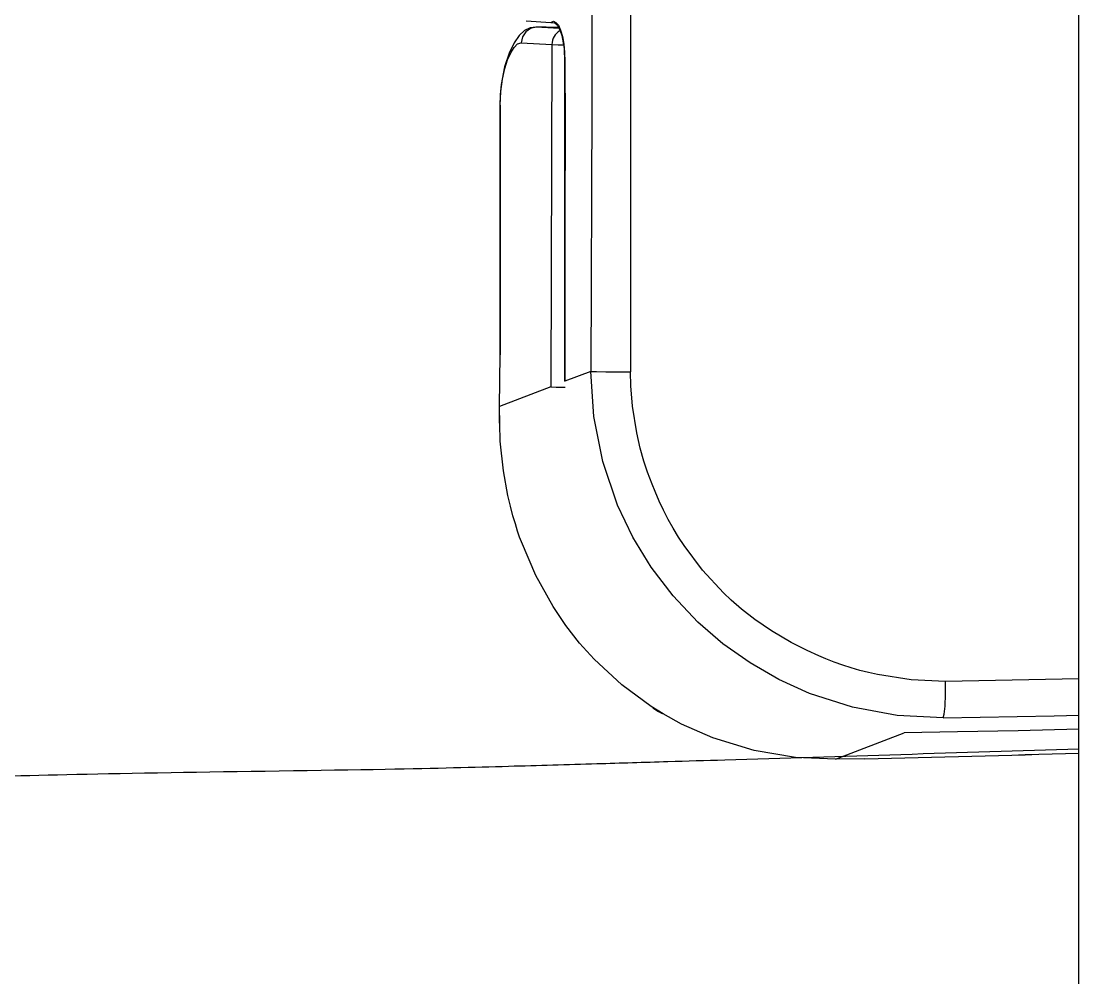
# Model space of a CAD drawing. Header units: millimetres. Extents: x -33000 to 294000, y 0 to 42408.
# Drawn here: x 16459.5 to 16595, y 3632.3 to 3754.9 of the extents above; entities that cross this region are included whole.
import ezdxf

# ---------------------------------------------------------------- set-up
doc = ezdxf.new("R2010")
doc.units = ezdxf.units.MM
doc.header["$LTSCALE"] = 50
doc.layers.add('arch', color=8, linetype='Continuous')

msp = doc.modelspace()

# ---------------------------------------------------------------- linework, layer by layer
at = {"layer": 'arch', "ltscale": 25}
msp.add_line((16595, 1509.21), (16595, 8019.21), dxfattribs=at)
at = {"layer": 'arch', "linetype": 'Continuous'}
for p, q in [((16532.67, 3778.37), (16532.61, 3744.19)), ((16537.6, 3778.34), (16537.58, 3744.15)), ((16524.72, 3754.04), (16524.01, 3753.71)), ((16524.23, 3754.94), (16527.38, 3754.75)), ((16525.44, 3754.14), (16524.72, 3754.04)), ((16525.5, 3754.14), (16524.77, 3753.99)), ((16525.86, 3754.15), (16525.46, 3754.15)), ((16525.47, 3754.15), (16525.5, 3754.14)), ((16528.43, 3753.97), (16525.5, 3754.14)), ((16525.93, 3754.14), (16525.5, 3754.14)), ((16526.05, 3754.13), (16525.84, 3754.14)), ((16527.38, 3754.75), (16527.7, 3754.89)), ((16527.38, 3754.75), (16527.83, 3754.69)), ((16527.7, 3754.89), (16528.02, 3754.76)), ((16527.83, 3754.69), (16528.22, 3754.35)), ((16528.02, 3754.76), (16528.34, 3754.38)), ((16528.22, 3754.35), (16528.54, 3753.79)), ((16528.34, 3754.38), (16528.62, 3753.77)), ((16523.33, 3753.08), (16522.67, 3752.14)), ((16524.01, 3753.71), (16523.33, 3753.08)), ((16523.73, 3752.91), (16523.58, 3752.14)), ((16524.15, 3753.55), (16523.73, 3752.91)), ((16524.77, 3753.99), (16524.15, 3753.55)), ((16528.54, 3753.79), (16528.78, 3753.08)), ((16528.62, 3753.77), (16528.85, 3752.95)), ((16528.78, 3753.08), (16529.07, 3751.42)), ((16528.85, 3752.95), (16529.03, 3751.96)), ((16522.67, 3752.14), (16522.02, 3750.81)), ((16522.23, 3750.86), (16522.66, 3751.54)), ((16522.66, 3751.54), (16523.11, 3752.01)), ((16523.11, 3752.01), (16523.58, 3752.14)), ((16523.58, 3752.14), (16527.51, 3751.91)), ((16527.51, 3751.91), (16527.35, 3708.06)), ((16527.51, 3751.91), (16528.31, 3751.88)), ((16528.31, 3751.88), (16528.94, 3751.87)), ((16529.03, 3751.96), (16529.14, 3750.88)), ((16529.07, 3751.42), (16529.13, 3749.7)), ((16522.02, 3750.81), (16521.44, 3749.05)), ((16521.46, 3748.86), (16521.82, 3749.97)), ((16521.82, 3749.97), (16522.23, 3750.86)), ((16529.14, 3750.88), (16529.17, 3749.75)), ((16521.44, 3749.05), (16521.02, 3746.79)), ((16521.16, 3747.49), (16521.46, 3748.86)), ((16529.13, 3749.78), (16529.13, 3745.26)), ((16529.13, 3749.75), (16529.13, 3749.75)), ((16529.13, 3749.75), (16529.17, 3749.75)), ((16529.17, 3749.75), (16529.18, 3748.22)), ((16520.95, 3745.89), (16521.16, 3747.49)), ((16529.18, 3748.22), (16529.18, 3746.57)), ((16521.02, 3746.79), (16520.89, 3745.47)), ((16529.18, 3746.57), (16529.19, 3744.81)), ((16520.89, 3745.47), (16520.85, 3744.05)), ((16520.88, 3744.14), (16520.95, 3745.89)), ((16529.13, 3745.26), (16529.13, 3739.63)), ((16529.19, 3744.81), (16529.19, 3742.94)), ((16520.84, 3744.16), (16520.84, 3712.14)), ((16520.85, 3744.15), (16520.84, 3744.15)), ((16520.84, 3744.15), (16520.85, 3744.15)), ((16520.85, 3744.15), (16520.88, 3744.15)), ((16520.88, 3744.14), (16520.88, 3712.15)), ((16532.61, 3744.19), (16532.49, 3710.02)), ((16537.58, 3744.15), (16537.56, 3709.95)), ((16529.19, 3742.94), (16529.19, 3740.96)), ((16529.19, 3740.96), (16529.19, 3738.86)), ((16529.13, 3739.63), (16529.13, 3733.15)), ((16529.19, 3738.86), (16529.19, 3737.6)), ((16529.19, 3736.56), (16529.18, 3734.97)), ((16529.19, 3737.6), (16529.19, 3736.56)), ((16529.18, 3734.97), (16529.18, 3732.84)), ((16529.13, 3733.15), (16529.13, 3725.8)), ((16529.18, 3732.84), (16529.17, 3731.05)), ((16529.17, 3731.05), (16529.17, 3729.56)), ((16529.17, 3729.56), (16529.17, 3728.13)), ((16529.17, 3728.13), (16529.17, 3726.76)), ((16529.13, 3725.8), (16529.13, 3717.59)), ((16529.17, 3726.76), (16529.17, 3724.59)), ((16529.17, 3724.59), (16529.17, 3722.15)), ((16529.17, 3722.15), (16529.17, 3719.36)), ((16529.17, 3719.36), (16529.17, 3715.94)), ((16529.13, 3717.59), (16529.13, 3708.77)), ((16529.17, 3715.94), (16529.17, 3712.65)), ((16520.84, 3712.19), (16520.76, 3705.5)), ((16520.8, 3705.51), (16520.88, 3712.15)), ((16520.84, 3712.15), (16520.84, 3712.15)), ((16520.84, 3712.15), (16520.88, 3712.15)), ((16529.17, 3712.65), (16529.17, 3710.26)), ((16529.17, 3710.26), (16529.17, 3708.76)), ((16532.49, 3710.02), (16529.17, 3708.76)), ((16532.87, 3704.23), (16532.49, 3710.02)), ((16532.49, 3710.02), (16533.22, 3710)), ((16533.22, 3710), (16534.41, 3709.98)), ((16534.41, 3709.98), (16535.91, 3709.96)), ((16535.91, 3709.96), (16537.56, 3709.95)), ((16537.6, 3708.18), (16537.56, 3709.95)), ((16527.35, 3708.06), (16520.8, 3705.51)), ((16527.35, 3708.06), (16528.04, 3708.02)), ((16528.04, 3708.02), (16529.19, 3707.99)), ((16529.17, 3708.76), (16529.13, 3708.76)), ((16529.13, 3708.76), (16529.13, 3708.76)), ((16537.82, 3705.56), (16537.6, 3708.18)), ((16520.76, 3705.54), (16520.76, 3705.53)), ((16520.76, 3705.53), (16520.8, 3705.51)), ((16520.76, 3705.52), (16520.76, 3703.38)), ((16520.89, 3701.09), (16520.8, 3705.51)), ((16538.37, 3702.13), (16537.82, 3705.56)), ((16534.01, 3698.48), (16532.87, 3704.23)), ((16538.83, 3700.17), (16538.37, 3702.13)), ((16521.3, 3697.28), (16520.89, 3701.09)), ((16539.3, 3698.51), (16538.83, 3700.17)), ((16539.75, 3697.12), (16539.3, 3698.51)), ((16521.88, 3694.1), (16521.3, 3697.28)), ((16535.92, 3692.86), (16534.01, 3698.48)), ((16540.33, 3695.57), (16539.75, 3697.12)), ((16540.72, 3694.61), (16540.33, 3695.57)), ((16541.24, 3693.41), (16540.72, 3694.61)), ((16522.2, 3692.74), (16521.88, 3694.1)), ((16541.8, 3692.22), (16541.24, 3693.41)), ((16522.52, 3691.53), (16522.2, 3692.74)), ((16537.87, 3688.79), (16535.92, 3692.86)), ((16542.41, 3691.06), (16541.8, 3692.22)), ((16522.83, 3690.47), (16522.52, 3691.53)), ((16523.12, 3689.56), (16522.83, 3690.47)), ((16543.05, 3689.91), (16542.41, 3691.06)), ((16523.37, 3688.79), (16523.12, 3689.56)), ((16543.73, 3688.79), (16543.05, 3689.91)), ((16523.6, 3688.16), (16523.37, 3688.79)), ((16525.44, 3683.85), (16523.6, 3688.16)), ((16540.24, 3684.91), (16537.87, 3688.79)), ((16544.45, 3687.69), (16543.73, 3688.79)), ((16546.81, 3684.54), (16544.45, 3687.69)), ((16527.65, 3679.89), (16525.44, 3683.85)), ((16543.03, 3681.26), (16540.24, 3684.91)), ((16549.49, 3681.65), (16546.81, 3684.54)), ((16546.21, 3677.89), (16543.03, 3681.26)), ((16550.48, 3680.71), (16549.49, 3681.65)), ((16529.29, 3677.47), (16527.65, 3679.89)), ((16551.81, 3679.56), (16550.48, 3680.71)), ((16553.51, 3678.23), (16551.81, 3679.56)), ((16555.62, 3676.77), (16553.51, 3678.23)), ((16531.05, 3675.21), (16529.29, 3677.47)), ((16549.41, 3675.12), (16546.21, 3677.89)), ((16558.15, 3675.27), (16555.62, 3676.77)), ((16532.92, 3673.13), (16531.05, 3675.21)), ((16552.88, 3672.65), (16549.41, 3675.12)), ((16560.2, 3674.23), (16558.15, 3675.27)), ((16561.69, 3673.56), (16560.2, 3674.23)), ((16536.46, 3669.84), (16532.92, 3673.13)), ((16562.59, 3673.18), (16561.69, 3673.56)), ((16563.67, 3672.76), (16562.59, 3673.18)), ((16564.75, 3672.38), (16563.67, 3672.76)), ((16556.58, 3670.52), (16552.88, 3672.65)), ((16565.85, 3672.02), (16564.75, 3672.38)), ((16566.96, 3671.7), (16565.85, 3672.02)), ((16568.07, 3671.41), (16566.96, 3671.7)), ((16569.2, 3671.16), (16568.07, 3671.41)), ((16560.51, 3668.74), (16556.58, 3670.52)), ((16573.54, 3670.48), (16569.2, 3671.16)), ((16577.94, 3670.29), (16573.54, 3670.48)), ((16595, 3670.62), (16577.94, 3670.29)), ((16577.94, 3668.64), (16577.94, 3670.29)), ((16540.22, 3667.07), (16536.46, 3669.84)), ((16566.01, 3666.97), (16560.51, 3668.74)), ((16577.88, 3667.13), (16577.94, 3668.64)), ((16541.75, 3666.12), (16540.22, 3667.07)), ((16540.44, 3666.9), (16541.18, 3666.44)), ((16541.18, 3666.44), (16541.64, 3666.16)), ((16544.12, 3664.82), (16541.75, 3666.12)), ((16571.75, 3665.91), (16566.01, 3666.97)), ((16577.63, 3665.61), (16577.77, 3666.07)), ((16577.77, 3666.07), (16577.88, 3667.13)), ((16548.1, 3663.05), (16544.12, 3664.82)), ((16577.64, 3665.61), (16571.75, 3665.91)), ((16577.64, 3665.61), (16591.86, 3665.87)), ((16591.86, 3665.87), (16595, 3665.95)), ((16563.82, 3660.31), (16572.62, 3663.69)), ((16579.45, 3663.82), (16572.62, 3663.69)), ((16587.21, 3663.97), (16579.45, 3663.82)), ((16595, 3664.15), (16587.21, 3663.97)), ((16553.43, 3661.42), (16548.1, 3663.05)), ((16558.7, 3660.54), (16553.43, 3661.42)), ((16563.82, 3660.31), (16558.7, 3660.54)), ((16563.81, 3660.31), (16563.81, 3660.31)), ((16563.81, 3660.31), (16563.82, 3660.31)), ((16567.56, 3660.38), (16563.82, 3660.31)), ((16567.56, 3660.38), (16567.56, 3660.38))]:
    msp.add_line(p, q, dxfattribs=at)
for radius in [3267.6, 3267.59]:
    msp.add_arc((16495.51, 6927.18), radius, 271.2635, 271.7448, dxfattribs=at)
msp.add_ellipse((16529.43, 3751.91), major_axis=(-0.12, -2), ratio=0.96113, start_param=3.673143, end_param=4.77082, dxfattribs=at)
for points, knots in [([(16528.32, 3754.09), (16528.12, 3754.1), (16527.21, 3754.11), (16526.44, 3754.13), (16525.93, 3754.14)], [0.742861, 0.742861, 0.742861, 0.742861, 0.8, 1, 1, 1, 1]), ([(16595, 3661.62), (16587.4, 3661.37), (16572.29, 3660.9), (16554.74, 3660.35), (16541.76, 3659.96), (16532.54, 3659.69), (16521.23, 3659.36), (16507.72, 3658.98), (16474.44, 3658.55), (16456.52, 3658.09), (16443.83, 3657.79), (16438.46, 3657.64)], [0.8892032, 0.8892032, 0.8892032, 0.8892032, 0.9071961, 0.9250173, 0.9307656, 0.9379462, 0.9468697, 0.9575366, 0.9699472, 0.9841017, 1, 1, 1, 1])]:
    msp.add_open_spline(points, degree=3, knots=knots, dxfattribs=at)

doc.saveas('drawing.dxf')
